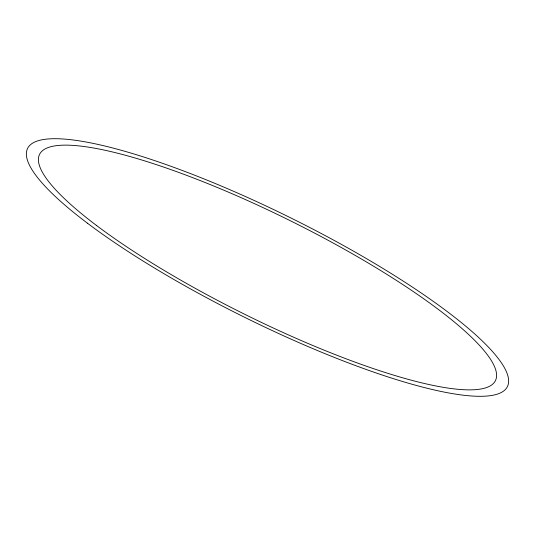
<?xml version="1.0" encoding="UTF-8"?>
<svg xmlns="http://www.w3.org/2000/svg" width="535" height="535" viewBox="0 0 535 535"><rect width="100%" height="100%" fill="white"/><g stroke="black" fill="none" stroke-linecap="round" stroke-linejoin="round"><path stroke-width="0.8" d="M87.459 223.215A267.848 54.777 26.4 0 0 496.46 394.389A267.848 54.777 26.4 0 0 218.581 184.896A267.848 54.777 26.4 0 0 87.459 223.215M96.46 225.429A254.459 52.035 26.4 0 0 485.011 388.049A254.459 52.035 26.4 0 0 221.029 189.029A254.459 52.035 26.4 0 0 96.46 225.429"/></g></svg>
